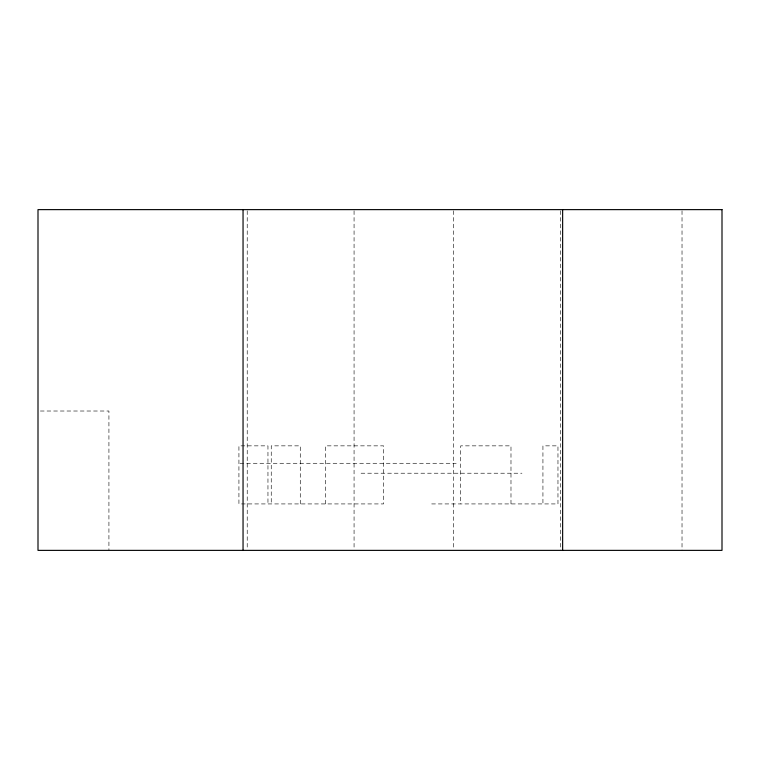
<?xml version="1.0" encoding="UTF-8"?>
<svg xmlns="http://www.w3.org/2000/svg" width="760" height="760" viewBox="0 0 760 760"><rect width="100%" height="100%" fill="white"/><g stroke="black" fill="none" stroke-linecap="round" stroke-linejoin="round"><path stroke-width="0.57" stroke-dasharray="3.8 2.85" d="M40.365 411.017L108.927 411.017L108.927 550.373M239.98 463.277L456.209 463.277M361.048 473.214L521.977 473.214M431.67 503.928L557.964 503.928L557.964 445.854L542.934 445.854L542.934 503.928M682.024 210.814L682.024 550.373M560.538 210.814L560.538 550.373M510.986 503.928L510.986 445.854L460.702 445.854L460.702 503.928M453.701 210.814L453.701 549.186M354.065 210.814L354.065 549.186M325.536 503.928L325.536 445.854L383.601 445.854L383.601 503.928L238.925 503.928L238.925 445.854L267.957 445.854L267.957 503.928M300.276 503.928L300.276 445.854L271.244 445.854L271.244 503.928M247.219 210.814L247.219 549.186"/><path stroke-width="1.14" d="M562.637 209.627L562.637 550.373M243.048 209.627L243.048 550.373M722 209.627L38 209.627L38 550.373L722 550.373L722 209.627"/></g></svg>
